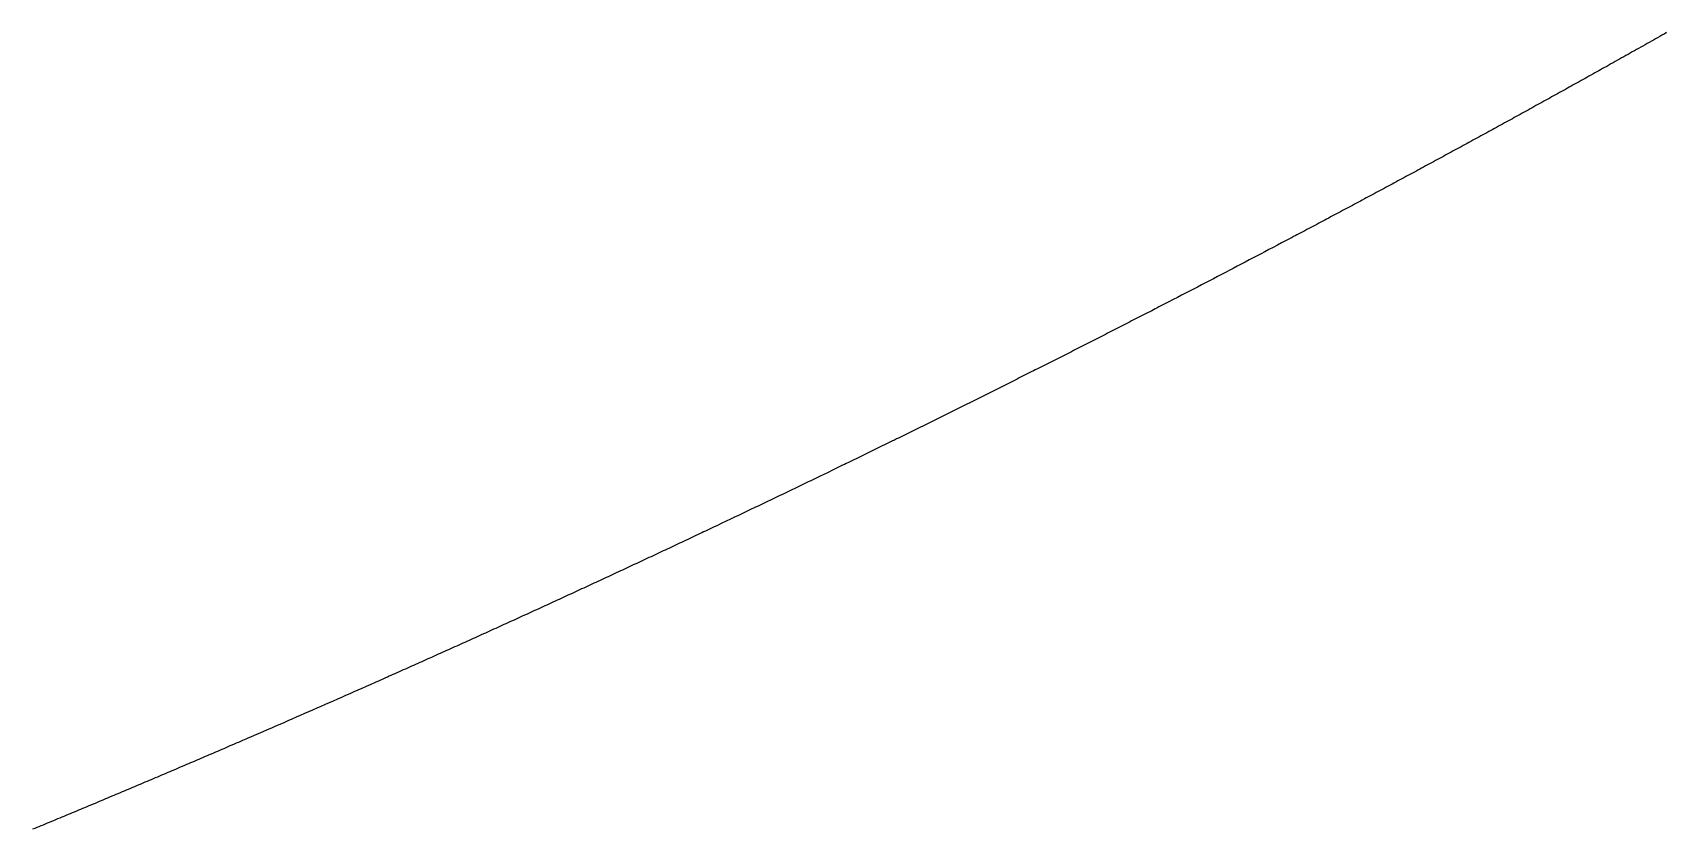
# Model space of a CAD drawing. Header units: millimetres. Extents: x 0 to 2438, y 0 to 1219.
# Drawn here: x 232.221 to 235.45, y 425.506 to 427.082 of the extents above; entities that cross this region are included whole.
import ezdxf

# ---------------------------------------------------------------- set-up
doc = ezdxf.new("R2010")
doc.units = ezdxf.units.MM
doc.layers.add('CUT_AIRCRAFT', color=7, linetype='Continuous')

msp = doc.modelspace()

# ---------------------------------------------------------------- linework, layer by layer
at = {"layer": 'CUT_AIRCRAFT'}
msp.add_lwpolyline([(235.4509, 427.0821), (235.4461, 427.0793), (235.4416, 427.0768), (235.4374, 427.0744), (235.4333, 427.0721), (235.4293, 427.0698), (235.4252, 427.0675), (235.421, 427.0652), (235.4168, 427.0628), (235.4125, 427.0604), (235.4083, 427.058), (235.4041, 427.0556), (235.3999, 427.0533), (235.3957, 427.0509), (235.3915, 427.0485), (235.3873, 427.0462), (235.3831, 427.0438), (235.3789, 427.0414), (235.3747, 427.0391), (235.3705, 427.0367), (235.3663, 427.0343), (235.3621, 427.032), (235.3579, 427.0296), (235.3537, 427.0273), (235.3495, 427.0249), (235.3453, 427.0226), (235.341, 427.0202), (235.3367, 427.0178), (235.3325, 427.0154), (235.3284, 427.0131), (235.3245, 427.0109), (235.3206, 427.0087), (235.3168, 427.0066), (235.3129, 427.0045), (235.3091, 427.0023), (235.3052, 427.0001), (235.3013, 426.998), (235.2974, 426.9958), (235.2935, 426.9936), (235.2897, 426.9915), (235.2858, 426.9893), (235.2819, 426.9871), (235.278, 426.985), (235.2742, 426.9828), (235.2703, 426.9807), (235.2664, 426.9785), (235.2625, 426.9763), (235.2586, 426.9742), (235.2548, 426.972), (235.2509, 426.9699), (235.247, 426.9677), (235.2431, 426.9656), (235.2392, 426.9634), (235.2353, 426.9612), (235.2315, 426.9591), (235.2276, 426.9569), (235.2237, 426.9548), (235.2198, 426.9526), (235.2159, 426.9505), (235.2121, 426.9483), (235.2082, 426.9462), (235.2043, 426.944), (235.2004, 426.9419), (235.1965, 426.9397), (235.1926, 426.9376), (235.1887, 426.9354), (235.1849, 426.9333), (235.181, 426.9311), (235.1771, 426.929), (235.1732, 426.9268), (235.1693, 426.9247), (235.1654, 426.9226), (235.1615, 426.9204), (235.1576, 426.9183), (235.1538, 426.9161), (235.1499, 426.914), (235.146, 426.9118), (235.1421, 426.9097), (235.1382, 426.9076), (235.1343, 426.9054), (235.1304, 426.9033), (235.1265, 426.9011), (235.1226, 426.899), (235.1187, 426.8969), (235.1148, 426.8947), (235.111, 426.8926), (235.1071, 426.8905), (235.1032, 426.8883), (235.0993, 426.8862), (235.0954, 426.8841), (235.0915, 426.8819), (235.0876, 426.8798), (235.0837, 426.8777), (235.0798, 426.8755), (235.0759, 426.8734), (235.072, 426.8713), (235.0681, 426.8691), (235.0642, 426.867), (235.0603, 426.8649), (235.0564, 426.8627), (235.0525, 426.8606), (235.0486, 426.8585), (235.0447, 426.8564), (235.0408, 426.8542), (235.0369, 426.8521), (235.033, 426.85), (235.0291, 426.8479), (235.0252, 426.8457), (235.0213, 426.8436), (235.0174, 426.8415), (235.0135, 426.8394), (235.0096, 426.8373), (235.0057, 426.8351), (235.0018, 426.833), (234.9979, 426.8309), (234.994, 426.8288), (234.9901, 426.8267), (234.9862, 426.8245), (234.9823, 426.8224), (234.9784, 426.8203), (234.9745, 426.8182), (234.9706, 426.8161), (234.9667, 426.814), (234.9628, 426.8118), (234.9589, 426.8097), (234.955, 426.8076), (234.9511, 426.8055), (234.9472, 426.8034), (234.9433, 426.8013), (234.9394, 426.7992), (234.9355, 426.7971), (234.9316, 426.795), (234.9276, 426.7928), (234.9237, 426.7907), (234.9198, 426.7886), (234.9159, 426.7865), (234.912, 426.7844), (234.9081, 426.7823), (234.9042, 426.7802), (234.9003, 426.7781), (234.8964, 426.776), (234.8925, 426.7739), (234.8886, 426.7718), (234.8846, 426.7697), (234.8807, 426.7676), (234.8768, 426.7655), (234.8729, 426.7634), (234.869, 426.7613), (234.8651, 426.7592), (234.8612, 426.7571), (234.8573, 426.755), (234.8534, 426.7529), (234.8494, 426.7508), (234.8455, 426.7487), (234.8416, 426.7466), (234.8377, 426.7445), (234.8338, 426.7424), (234.8299, 426.7403), (234.826, 426.7382), (234.822, 426.7361), (234.8181, 426.734), (234.8142, 426.7319), (234.8103, 426.7299), (234.8064, 426.7278), (234.8024, 426.7257), (234.7985, 426.7236), (234.7946, 426.7215), (234.7907, 426.7194), (234.7868, 426.7173), (234.7829, 426.7152), (234.7789, 426.7132), (234.775, 426.7111), (234.7711, 426.709), (234.7672, 426.7069), (234.7632, 426.7048), (234.7593, 426.7027), (234.7554, 426.7006), (234.7515, 426.6986), (234.7476, 426.6965), (234.7437, 426.6944), (234.7398, 426.6924), (234.7358, 426.6902), (234.7317, 426.6881), (234.7276, 426.6859), (234.7237, 426.6838), (234.7201, 426.6819), (234.7168, 426.6802), (234.7135, 426.6784), (234.7095, 426.6763), (234.7044, 426.6736), (234.6978, 426.6701), (234.6899, 426.666), (234.6815, 426.6615), (234.673, 426.657), (234.6648, 426.6527), (234.6569, 426.6486), (234.6492, 426.6445), (234.6415, 426.6405), (234.6337, 426.6364), (234.6259, 426.6323), (234.618, 426.6281), (234.6101, 426.624), (234.6022, 426.6198), (234.5943, 426.6157), (234.5864, 426.6116), (234.5786, 426.6075), (234.5707, 426.6034), (234.5628, 426.5993), (234.555, 426.5952), (234.5471, 426.5911), (234.5391, 426.5869), (234.5312, 426.5828), (234.5233, 426.5787), (234.5155, 426.5747), (234.5078, 426.5707), (234.5001, 426.5666), (234.4922, 426.5625), (234.484, 426.5583), (234.4754, 426.5539), (234.4669, 426.5495), (234.4591, 426.5454), (234.4524, 426.542), (234.4472, 426.5393), (234.4433, 426.5372), (234.4399, 426.5355), (234.4366, 426.5338), (234.433, 426.5319), (234.429, 426.5299), (234.4249, 426.5278), (234.4208, 426.5257), (234.4168, 426.5236), (234.4128, 426.5216), (234.4089, 426.5195), (234.405, 426.5175), (234.401, 426.5155), (234.3971, 426.5135), (234.3931, 426.5115), (234.3892, 426.5094), (234.3852, 426.5074), (234.3812, 426.5054), (234.3773, 426.5033), (234.3733, 426.5013), (234.3694, 426.4993), (234.3654, 426.4972), (234.3615, 426.4952), (234.3575, 426.4932), (234.3535, 426.4912), (234.3496, 426.4891), (234.3456, 426.4871), (234.3417, 426.4851), (234.3377, 426.4831), (234.3338, 426.4811), (234.3298, 426.479), (234.3258, 426.477), (234.3219, 426.475), (234.3179, 426.473), (234.314, 426.471), (234.31, 426.4689), (234.306, 426.4669), (234.3021, 426.4649), (234.2981, 426.4629), (234.2942, 426.4609), (234.2902, 426.4589), (234.2862, 426.4568), (234.2823, 426.4548), (234.2783, 426.4528), (234.2743, 426.4508), (234.2704, 426.4488), (234.2664, 426.4468), (234.2625, 426.4448), (234.2585, 426.4428), (234.2545, 426.4407), (234.2506, 426.4387), (234.2466, 426.4367), (234.2426, 426.4347), (234.2387, 426.4327), (234.2347, 426.4307), (234.2307, 426.4287), (234.2268, 426.4267), (234.2228, 426.4247), (234.2188, 426.4227), (234.2149, 426.4207), (234.2109, 426.4187), (234.2069, 426.4167), (234.2029, 426.4147), (234.199, 426.4127), (234.195, 426.4107), (234.191, 426.4087), (234.1871, 426.4067), (234.1831, 426.4047), (234.1791, 426.4027), (234.1752, 426.4007), (234.1712, 426.3987), (234.1672, 426.3967), (234.1632, 426.3947), (234.1593, 426.3927), (234.1553, 426.3907), (234.1513, 426.3887), (234.1474, 426.3867), (234.1434, 426.3847), (234.1394, 426.3827), (234.1354, 426.3807), (234.1315, 426.3787), (234.1275, 426.3768), (234.1235, 426.3748), (234.1195, 426.3728), (234.1155, 426.3708), (234.1116, 426.3688), (234.1076, 426.3668), (234.1036, 426.3648), (234.0996, 426.3628), (234.0957, 426.3608), (234.0917, 426.3589), (234.0877, 426.3569), (234.0837, 426.3549), (234.0798, 426.3529), (234.0758, 426.3509), (234.0718, 426.3489), (234.0678, 426.347), (234.0638, 426.345), (234.0599, 426.343), (234.0559, 426.341), (234.0519, 426.339), (234.0479, 426.3371), (234.0439, 426.3351), (234.04, 426.3331), (234.036, 426.3311), (234.032, 426.3292), (234.028, 426.3272), (234.024, 426.3252), (234.02, 426.3232), (234.0161, 426.3213), (234.0121, 426.3193), (234.0081, 426.3173), (234.0041, 426.3153), (234.0001, 426.3134), (233.9961, 426.3114), (233.9922, 426.3094), (233.9882, 426.3075), (233.9842, 426.3055), (233.9802, 426.3035), (233.9762, 426.3016), (233.9722, 426.2996), (233.9682, 426.2976), (233.9642, 426.2957), (233.9603, 426.2937), (233.9563, 426.2917), (233.9523, 426.2898), (233.9483, 426.2878), (233.9443, 426.2858), (233.9403, 426.2839), (233.9363, 426.2819), (233.9323, 426.2799), (233.9284, 426.278), (233.9244, 426.276), (233.9204, 426.2741), (233.9164, 426.2721), (233.9124, 426.2702), (233.9084, 426.2682), (233.9044, 426.2662), (233.9004, 426.2643), (233.8964, 426.2623), (233.8924, 426.2604), (233.8885, 426.2584), (233.8845, 426.2565), (233.8805, 426.2545), (233.8765, 426.2525), (233.8725, 426.2506), (233.8685, 426.2486), (233.8645, 426.2467), (233.8605, 426.2448), (233.8566, 426.2428), (233.8526, 426.2409), (233.8485, 426.2389), (233.8443, 426.2369), (233.8402, 426.2348), (233.8362, 426.2329), (233.8325, 426.2311), (233.8292, 426.2295), (233.8258, 426.2278), (233.8218, 426.2259), (233.8165, 426.2233), (233.8098, 426.22), (233.8018, 426.2162), (233.7932, 426.212), (233.7845, 426.2078), (233.7762, 426.2038), (233.7682, 426.1999), (233.7603, 426.1961), (233.7525, 426.1923), (233.7446, 426.1885), (233.7365, 426.1846), (233.7285, 426.1807), (233.7204, 426.1768), (233.7124, 426.173), (233.7044, 426.1691), (233.6964, 426.1653), (233.6884, 426.1614), (233.6804, 426.1576), (233.6723, 426.1537), (233.6643, 426.1499), (233.6563, 426.146), (233.6482, 426.1422), (233.6401, 426.1383), (233.6321, 426.1345), (233.6242, 426.1307), (233.6163, 426.1269), (233.6084, 426.1232), (233.6004, 426.1194), (233.592, 426.1154), (233.5833, 426.1112), (233.5747, 426.1071), (233.5667, 426.1033), (233.5599, 426.1001), (233.5546, 426.0976), (233.5506, 426.0957), (233.5471, 426.0941), (233.5438, 426.0925), (233.5401, 426.0907), (233.5361, 426.0888), (233.5319, 426.0869), (233.5277, 426.0849), (233.5236, 426.0829), (233.5196, 426.081), (233.5156, 426.0792), (233.5116, 426.0773), (233.5076, 426.0754), (233.5036, 426.0735), (233.4995, 426.0716), (233.4955, 426.0697), (233.4915, 426.0678), (233.4874, 426.0659), (233.4834, 426.064), (233.4794, 426.0621), (233.4753, 426.0602), (233.4713, 426.0583), (233.4673, 426.0564), (233.4633, 426.0545), (233.4592, 426.0526), (233.4552, 426.0507), (233.4512, 426.0488), (233.4471, 426.047), (233.4431, 426.0451), (233.4391, 426.0432), (233.435, 426.0413), (233.431, 426.0394), (233.427, 426.0375), (233.423, 426.0356), (233.4189, 426.0337), (233.4149, 426.0319), (233.4109, 426.03), (233.4068, 426.0281), (233.4028, 426.0262), (233.3988, 426.0243), (233.3947, 426.0224), (233.3907, 426.0206), (233.3867, 426.0187), (233.3826, 426.0168), (233.3786, 426.0149), (233.3745, 426.013), (233.3705, 426.0112), (233.3665, 426.0093), (233.3624, 426.0074), (233.3584, 426.0055), (233.3544, 426.0036), (233.3503, 426.0018), (233.3463, 425.9999), (233.3423, 425.998), (233.3382, 425.9961), (233.3342, 425.9943), (233.3301, 425.9924), (233.3261, 425.9905), (233.3221, 425.9887), (233.318, 425.9868), (233.314, 425.9849), (233.31, 425.983), (233.3059, 425.9812), (233.3019, 425.9793), (233.2978, 425.9774), (233.2938, 425.9756), (233.2897, 425.9737), (233.2857, 425.9718), (233.2817, 425.97), (233.2776, 425.9681), (233.2736, 425.9662), (233.2695, 425.9644), (233.2655, 425.9625), (233.2614, 425.9607), (233.2574, 425.9588), (233.2534, 425.9569), (233.2493, 425.9551), (233.2453, 425.9532), (233.2412, 425.9514), (233.2372, 425.9495), (233.2331, 425.9476), (233.2291, 425.9458), (233.225, 425.9439), (233.221, 425.9421), (233.2169, 425.9402), (233.2129, 425.9384), (233.2089, 425.9365), (233.2048, 425.9346), (233.2008, 425.9328), (233.1967, 425.9309), (233.1927, 425.9291), (233.1886, 425.9272), (233.1846, 425.9254), (233.1805, 425.9235), (233.1765, 425.9217), (233.1724, 425.9198), (233.1684, 425.918), (233.1643, 425.9161), (233.1603, 425.9143), (233.1562, 425.9124), (233.1522, 425.9106), (233.1481, 425.9088), (233.1441, 425.9069), (233.14, 425.9051), (233.136, 425.9032), (233.1319, 425.9014), (233.1279, 425.8995), (233.1238, 425.8977), (233.1198, 425.8959), (233.1157, 425.894), (233.1116, 425.8922), (233.1076, 425.8903), (233.1035, 425.8885), (233.0995, 425.8867), (233.0954, 425.8848), (233.0914, 425.883), (233.0873, 425.8812), (233.0833, 425.8793), (233.0792, 425.8775), (233.0752, 425.8756), (233.0711, 425.8738), (233.067, 425.872), (233.063, 425.8702), (233.0589, 425.8683), (233.0549, 425.8665), (233.0508, 425.8647), (233.0468, 425.8628), (233.0427, 425.861), (233.0386, 425.8592), (233.0346, 425.8573), (233.0305, 425.8555), (233.0265, 425.8537), (233.0224, 425.8519), (233.0183, 425.85), (233.0143, 425.8482), (233.0102, 425.8464), (233.0061, 425.8446), (233.0021, 425.8427), (232.998, 425.8409), (232.994, 425.8391), (232.9899, 425.8373), (232.9858, 425.8355), (232.9818, 425.8336), (232.9777, 425.8318), (232.9736, 425.83), (232.9696, 425.8282), (232.9655, 425.8264), (232.9615, 425.8245), (232.9574, 425.8228), (232.9534, 425.821), (232.9494, 425.8191), (232.9452, 425.8173), (232.9409, 425.8154), (232.9367, 425.8135), (232.9327, 425.8117), (232.9289, 425.81), (232.9256, 425.8085), (232.9221, 425.807), (232.918, 425.8052), (232.9127, 425.8028), (232.9058, 425.7997), (232.8977, 425.7961), (232.8889, 425.7922), (232.8801, 425.7883), (232.8716, 425.7846), (232.8635, 425.781), (232.8555, 425.7774), (232.8475, 425.7739), (232.8394, 425.7703), (232.8313, 425.7667), (232.8231, 425.7631), (232.8149, 425.7595), (232.8067, 425.7559), (232.7986, 425.7523), (232.7904, 425.7487), (232.7823, 425.7452), (232.7741, 425.7416), (232.766, 425.738), (232.7578, 425.7345), (232.7496, 425.7309), (232.7414, 425.7273), (232.7332, 425.7237), (232.7251, 425.7201), (232.717, 425.7166), (232.709, 425.7131), (232.701, 425.7096), (232.6928, 425.7061), (232.6843, 425.7024), (232.6754, 425.6985), (232.6667, 425.6947), (232.6585, 425.6912), (232.6516, 425.6882), (232.6463, 425.6859), (232.6421, 425.6841), (232.6386, 425.6826), (232.6352, 425.6811), (232.6315, 425.6795), (232.6274, 425.6777), (232.6231, 425.6759), (232.6189, 425.674), (232.6147, 425.6722), (232.6106, 425.6705), (232.6065, 425.6687), (232.6025, 425.667), (232.5984, 425.6652), (232.5943, 425.6634), (232.5902, 425.6617), (232.5861, 425.6599), (232.582, 425.6581), (232.5779, 425.6564), (232.5738, 425.6546), (232.5697, 425.6529), (232.5656, 425.6511), (232.5615, 425.6494), (232.5574, 425.6476), (232.5533, 425.6458), (232.5492, 425.6441), (232.5451, 425.6423), (232.541, 425.6406), (232.5369, 425.6388), (232.5328, 425.6371), (232.5287, 425.6353), (232.5246, 425.6336), (232.5205, 425.6318), (232.5164, 425.63), (232.5123, 425.6283), (232.5082, 425.6265), (232.5041, 425.6248), (232.5, 425.623), (232.4959, 425.6213), (232.4918, 425.6195), (232.4877, 425.6178), (232.4836, 425.6161), (232.4795, 425.6143), (232.4754, 425.6126), (232.4713, 425.6108), (232.4672, 425.6091), (232.4631, 425.6073), (232.459, 425.6056), (232.4549, 425.6038), (232.4508, 425.6021), (232.4467, 425.6004), (232.4426, 425.5986), (232.4385, 425.5969), (232.4344, 425.5951), (232.4303, 425.5934), (232.4262, 425.5917), (232.4221, 425.5899), (232.4179, 425.5882), (232.4138, 425.5865), (232.4097, 425.5847), (232.4056, 425.583), (232.4015, 425.5812), (232.3974, 425.5795), (232.3933, 425.5778), (232.3892, 425.576), (232.3851, 425.5743), (232.381, 425.5726), (232.3769, 425.5709), (232.3728, 425.5691), (232.3687, 425.5674), (232.3645, 425.5657), (232.3604, 425.5639), (232.3563, 425.5622), (232.3522, 425.5605), (232.3481, 425.5588), (232.344, 425.557), (232.3399, 425.5553), (232.3358, 425.5536), (232.3317, 425.5519), (232.3275, 425.5501), (232.3234, 425.5484), (232.3193, 425.5467), (232.3152, 425.545), (232.3111, 425.5432), (232.307, 425.5415), (232.3029, 425.5398), (232.2987, 425.5381), (232.2946, 425.5364), (232.2905, 425.5347), (232.2864, 425.5329), (232.2823, 425.5312), (232.2782, 425.5295), (232.2741, 425.5278), (232.2699, 425.5261), (232.2658, 425.5244), (232.2617, 425.5227), (232.2576, 425.5209), (232.2535, 425.5192), (232.2494, 425.5175), (232.2452, 425.5158), (232.2411, 425.5141), (232.237, 425.5124), (232.2329, 425.5107), (232.2288, 425.509), (232.2246, 425.5073), (232.2205, 425.5056)], dxfattribs=at)

doc.saveas('drawing.dxf')
